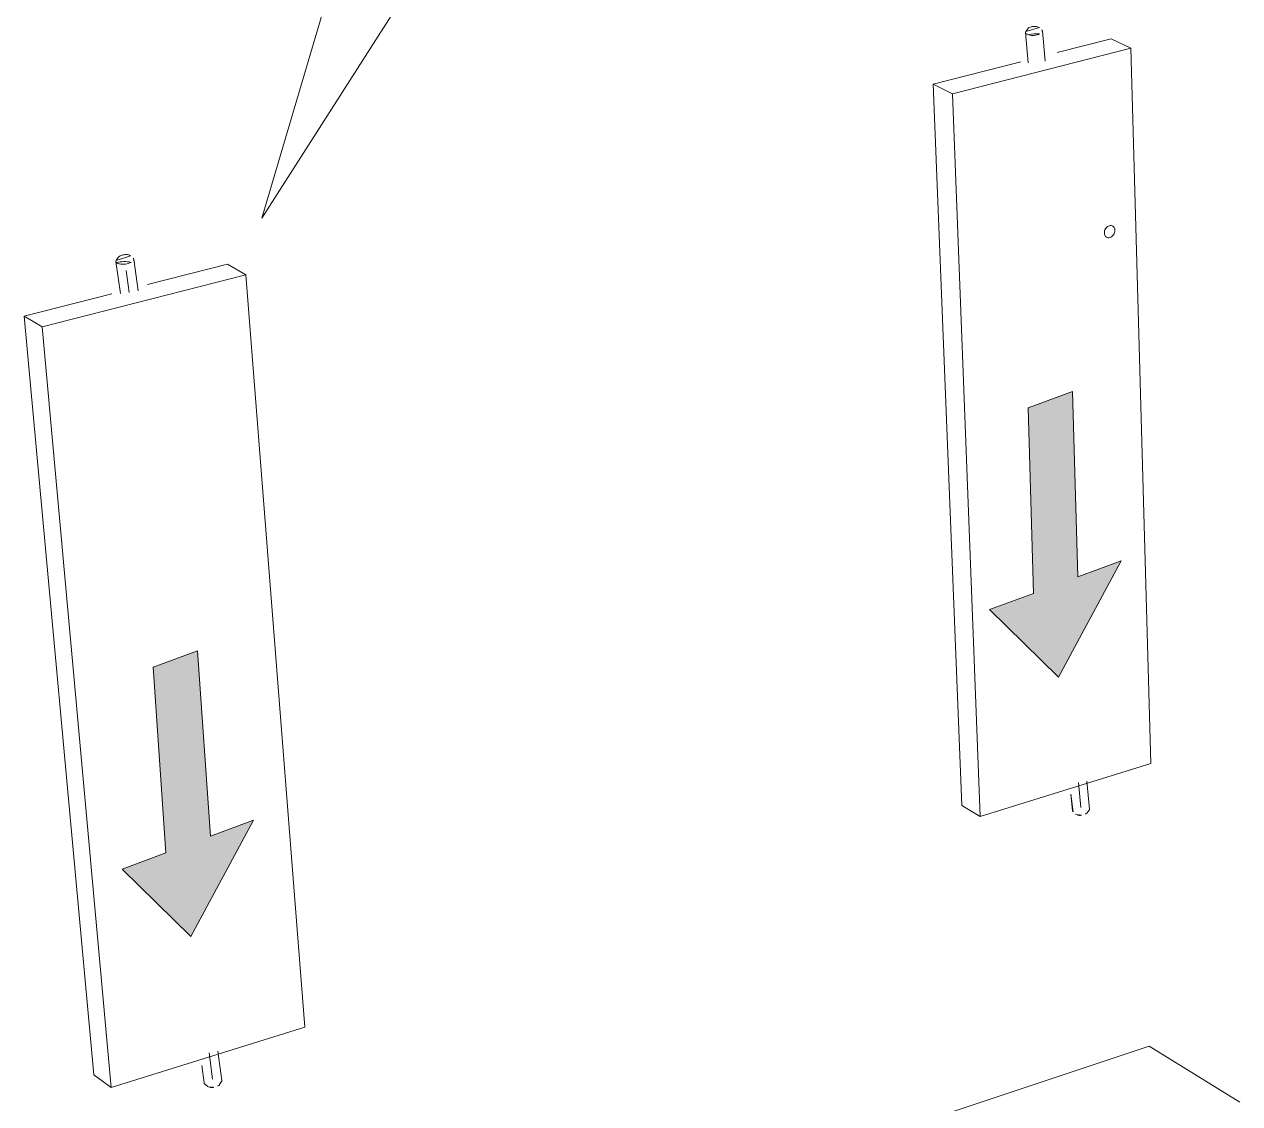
# Model space of a CAD drawing. Header units: metres. Extents: x -27.1 to 47.9, y -10.7 to 6.6.
# Drawn here: x 44.105 to 45.063, y 2.993 to 3.844 of the extents above; entities that cross this region are included whole.
import ezdxf

# ---------------------------------------------------------------- set-up
doc = ezdxf.new("R2010")
doc.units = ezdxf.units.M
doc.header["$MEASUREMENT"] = 0
doc.layers.add('PDF_Working_Num_Penna__7_Num_Penna__7_Num_Penna__7_Num_Penna__7_Num_Penna__7_Num_Penna__7', color=7, linetype='Continuous', lineweight=18)

msp = doc.modelspace()

# ---------------------------------------------------------------- hatches: boundary and pattern name
at = {"layer": 'PDF_Working_Num_Penna__7_Num_Penna__7_Num_Penna__7_Num_Penna__7_Num_Penna__7_Num_Penna__7', "linetype": 'Continuous', "lineweight": 18}
for points in [[(44.93564, 3.40825), (44.93133, 3.55452), (44.89642, 3.54154), (44.9006, 3.39513), (44.86606, 3.38236), (44.92026, 3.32905), (44.96971, 3.42094)], [(44.25138, 3.20357), (44.24109, 3.34983), (44.20618, 3.33686), (44.21634, 3.19046), (44.18179, 3.17767), (44.23599, 3.12437), (44.28545, 3.21625)]]:
    msp.add_hatch(color=7, dxfattribs=at).paths.add_polyline_path(points)

# ---------------------------------------------------------------- linework, layer by layer
at = {"layer": 'PDF_Working_Num_Penna__7_Num_Penna__7_Num_Penna__7_Num_Penna__7_Num_Penna__7_Num_Penna__7', "color": 7, "linetype": 'Continuous', "lineweight": 18, "flags": 128}
for points in [[(44.17606, 3.93424), (44.36362, 3.93424), (44.29203, 3.69134), (44.44712, 3.93424), (44.62501, 3.93424), (44.62501, 4.33448), (44.17606, 4.33448)], [(44.96477, 3.68166), (44.96473, 3.68084), (44.96456, 3.68002), (44.96432, 3.67919), (44.9639, 3.67843), (44.96344, 3.67769), (44.96281, 3.67708), (44.9622, 3.67652), (44.96153, 3.67616), (44.96082, 3.67585), (44.96008, 3.67574), (44.95937, 3.67579), (44.9587, 3.67594), (44.95812, 3.67626), (44.95756, 3.67668), (44.95715, 3.67723), (44.95684, 3.6779), (44.95658, 3.67867), (44.95653, 3.67944), (44.95658, 3.68027), (44.95674, 3.68115), (44.957, 3.68198), (44.95741, 3.68274), (44.95787, 3.68347), (44.95849, 3.68409), (44.95911, 3.6846), (44.95978, 3.68501), (44.9605, 3.68527), (44.96122, 3.68538), (44.96195, 3.68538), (44.96262, 3.68522), (44.96323, 3.68491), (44.96373, 3.68445), (44.96416, 3.68388), (44.96446, 3.68322), (44.96473, 3.68249)], [(44.93564, 3.40825), (44.96971, 3.42094), (44.92026, 3.32905), (44.86606, 3.38236), (44.9006, 3.39513), (44.89642, 3.54154), (44.93133, 3.55452)], [(44.25138, 3.20357), (44.28545, 3.21625), (44.23599, 3.12437), (44.18179, 3.17767), (44.21634, 3.19046), (44.20618, 3.33686), (44.24109, 3.34983)]]:
    msp.add_lwpolyline(points, close=True, dxfattribs=at)
for points in [[(44.89428, 3.83763), (44.89654, 3.81366)], [(44.90766, 3.8389), (44.9099, 3.81512)], [(44.91922, 3.82179), (44.96194, 3.83268)], [(44.97732, 3.82529), (44.96194, 3.83268)], [(44.97732, 3.82529), (44.83682, 3.7893), (44.85867, 3.21905)], [(44.99334, 3.26101), (44.97731, 3.82528)], [(44.89078, 3.81454), (44.82157, 3.79691), (44.84403, 3.22781)], [(44.83682, 3.78931), (44.82157, 3.79691)], [(44.10458, 3.61398), (44.15933, 3.01529), (44.17302, 3.00533), (44.32594, 3.053), (44.27922, 3.64644), (44.26474, 3.65486), (44.20185, 3.63881)], [(44.1769, 3.65695), (44.18037, 3.63178)], [(44.19096, 3.65889), (44.1944, 3.63392)], [(44.27922, 3.64644), (44.11874, 3.60535)], [(44.18502, 3.64998), (44.18741, 3.63261)], [(44.17375, 3.63163), (44.10458, 3.61398)], [(44.10458, 3.61398), (44.11875, 3.60535), (44.17302, 3.00533)], [(44.84403, 3.22781), (44.85868, 3.21905), (44.99334, 3.26101)], [(44.93612, 3.24599), (44.93796, 3.22626)], [(44.99186, 3.03783), (44.24208, 2.78783)], [(44.25029, 3.03263), (44.25313, 3.01191)], [(45.0633, 2.99386), (44.99186, 3.03783)]]:
    msp.add_lwpolyline(points, dxfattribs=at)
for points in [[(44.89452, 3.83851), (44.89616, 3.84068, -0.117994), (44.89751, 3.84171, -0.081143), (44.90057, 3.84251, -0.082324), (44.90373, 3.84229, -0.12698), (44.90529, 3.84152)], [(44.89682, 3.83575, 0.080329), (44.90123, 3.83545, 0.080499), (44.90551, 3.83658, 0.120194)], [(44.17711, 3.65788), (44.17875, 3.66025, -0.117366), (44.18013, 3.6614, -0.081717), (44.18331, 3.66237, -0.084241), (44.18666, 3.6623, -0.122203), (44.18833, 3.66155)], [(44.17739, 3.65611, 0.119801), (44.17967, 3.65509, 0.081881), (44.18433, 3.65497, 0.081023), (44.18879, 3.65635, 0.122741)], [(44.93023, 3.2368), (44.93146, 3.2237, 0.218739), (44.93186, 3.22291)], [(44.93538, 3.2203, 0.084752), (44.93854, 3.22008, 0.085657)], [(44.25068, 3.00552, 0.08428), (44.25403, 3.00543, 0.087511)]]:
    msp.add_lwpolyline(points, format="xyb", close=True, dxfattribs=at)
for points in [[(44.94279, 3.24694), (44.94485, 3.22496, -0.19624), (44.9446, 3.22411), (44.94299, 3.22193)], [(44.25728, 3.03394), (44.26045, 3.01086, -0.192333), (44.26023, 3.00995), (44.25863, 3.00758)], [(44.2445, 3.02268), (44.24639, 3.00892, 0.220114), (44.24684, 3.0081), (44.24902, 3.00626)]]:
    msp.add_lwpolyline(points, format="xyb", dxfattribs=at)
at = {"layer": 'PDF_Working_Num_Penna__7_Num_Penna__7_Num_Penna__7_Num_Penna__7_Num_Penna__7_Num_Penna__7', "color": 7, "linetype": 'Continuous', "lineweight": 18}
for points in [[(44.89682, 3.83575), (44.89761, 3.83575), (44.8939, 3.83681), (44.89471, 3.83681)], [(44.8947, 3.83681), (44.89502, 3.83681), (44.89396, 3.83763), (44.89428, 3.83763)], [(44.89428, 3.83763), (44.89458, 3.83763), (44.8942, 3.83851), (44.89452, 3.83851)], [(44.90766, 3.8389), (44.90799, 3.8389), (44.90706, 3.83799), (44.9074, 3.83799)], [(44.90727, 3.83969), (44.90757, 3.83969), (44.90735, 3.8389), (44.90766, 3.8389)], [(44.1774, 3.65611), (44.17774, 3.65611), (44.17656, 3.65696), (44.1769, 3.65696)], [(44.1769, 3.65696), (44.17721, 3.65696), (44.17678, 3.65788), (44.17711, 3.65788)], [(44.19096, 3.65889), (44.1913, 3.65889), (44.19037, 3.65793), (44.19071, 3.65793)], [(44.19051, 3.65971), (44.19083, 3.65971), (44.19063, 3.65889), (44.19096, 3.65889)], [(44.94296, 3.22189), (44.94352, 3.22189), (44.94105, 3.22088), (44.94161, 3.22088)], [(44.94299, 3.22193), (44.943, 3.22193), (44.94296, 3.22189), (44.94296, 3.22189)], [(44.93538, 3.2203), (44.93594, 3.2203), (44.9333, 3.22104), (44.93387, 3.22104)], [(44.93387, 3.22104), (44.93388, 3.22104), (44.93381, 3.22107), (44.93384, 3.22107)], [(44.25068, 3.00552), (44.25128, 3.00552), (44.24844, 3.00623), (44.24904, 3.00623)], [(44.24904, 3.00622), (44.24906, 3.00622), (44.24901, 3.00625), (44.24902, 3.00625)], [(44.2586, 3.00754), (44.25919, 3.00754), (44.25661, 3.00641), (44.25722, 3.00641)], [(44.25863, 3.00758), (44.25864, 3.00758), (44.2586, 3.00754), (44.2586, 3.00754)]]:
    msp.add_open_spline(points, degree=3, dxfattribs=at)

doc.saveas('drawing.dxf')
